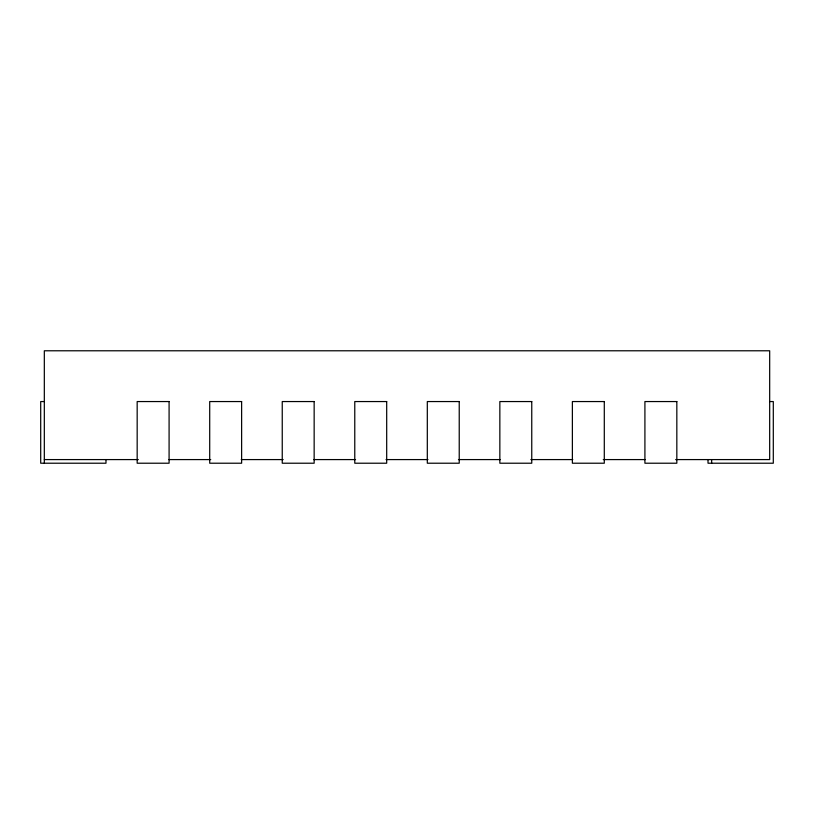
<?xml version="1.0" encoding="UTF-8"?>
<svg xmlns="http://www.w3.org/2000/svg" width="814" height="814" viewBox="0 0 814 814"><rect width="100%" height="100%" fill="white"/><g stroke="black" fill="none" stroke-linecap="round" stroke-linejoin="round"><path stroke-width="1.22" d="M44.322 401.556L40.7 401.556L40.7 463.217L105.983 463.217L105.983 459.584M769.678 401.556L773.3 401.556L773.3 463.217L708.017 463.217L708.017 459.584M44.322 459.584L138.329 459.584M168.813 459.584L210.734 459.584M241.229 459.584L283.15 459.584M313.634 459.584L355.555 459.584M386.039 459.584L427.961 459.584M458.445 459.584L500.366 459.584M530.85 459.584L572.771 459.584M603.266 459.584L645.187 459.584M675.671 459.584L769.678 459.584L769.678 350.783L44.322 350.783L44.322 463.217M711.65 459.584L711.65 463.217M169.088 401.556L137.169 401.556L137.169 463.217L169.088 463.217L169.088 401.556M241.626 401.556L209.707 401.556L209.707 463.217L241.626 463.217L241.626 401.556M314.153 401.556L282.244 401.556L282.244 463.217L314.153 463.217L314.153 401.556M386.691 401.556L354.772 401.556L354.772 463.217L386.691 463.217L386.691 401.556M459.228 401.556L427.309 401.556L427.309 463.217L459.228 463.217L459.228 401.556M531.756 401.556L499.847 401.556L499.847 463.217L531.756 463.217L531.756 401.556M604.293 401.556L572.374 401.556L572.374 463.217L604.293 463.217L604.293 401.556M676.831 401.556L644.912 401.556L644.912 463.217L676.831 463.217L676.831 401.556"/></g></svg>
